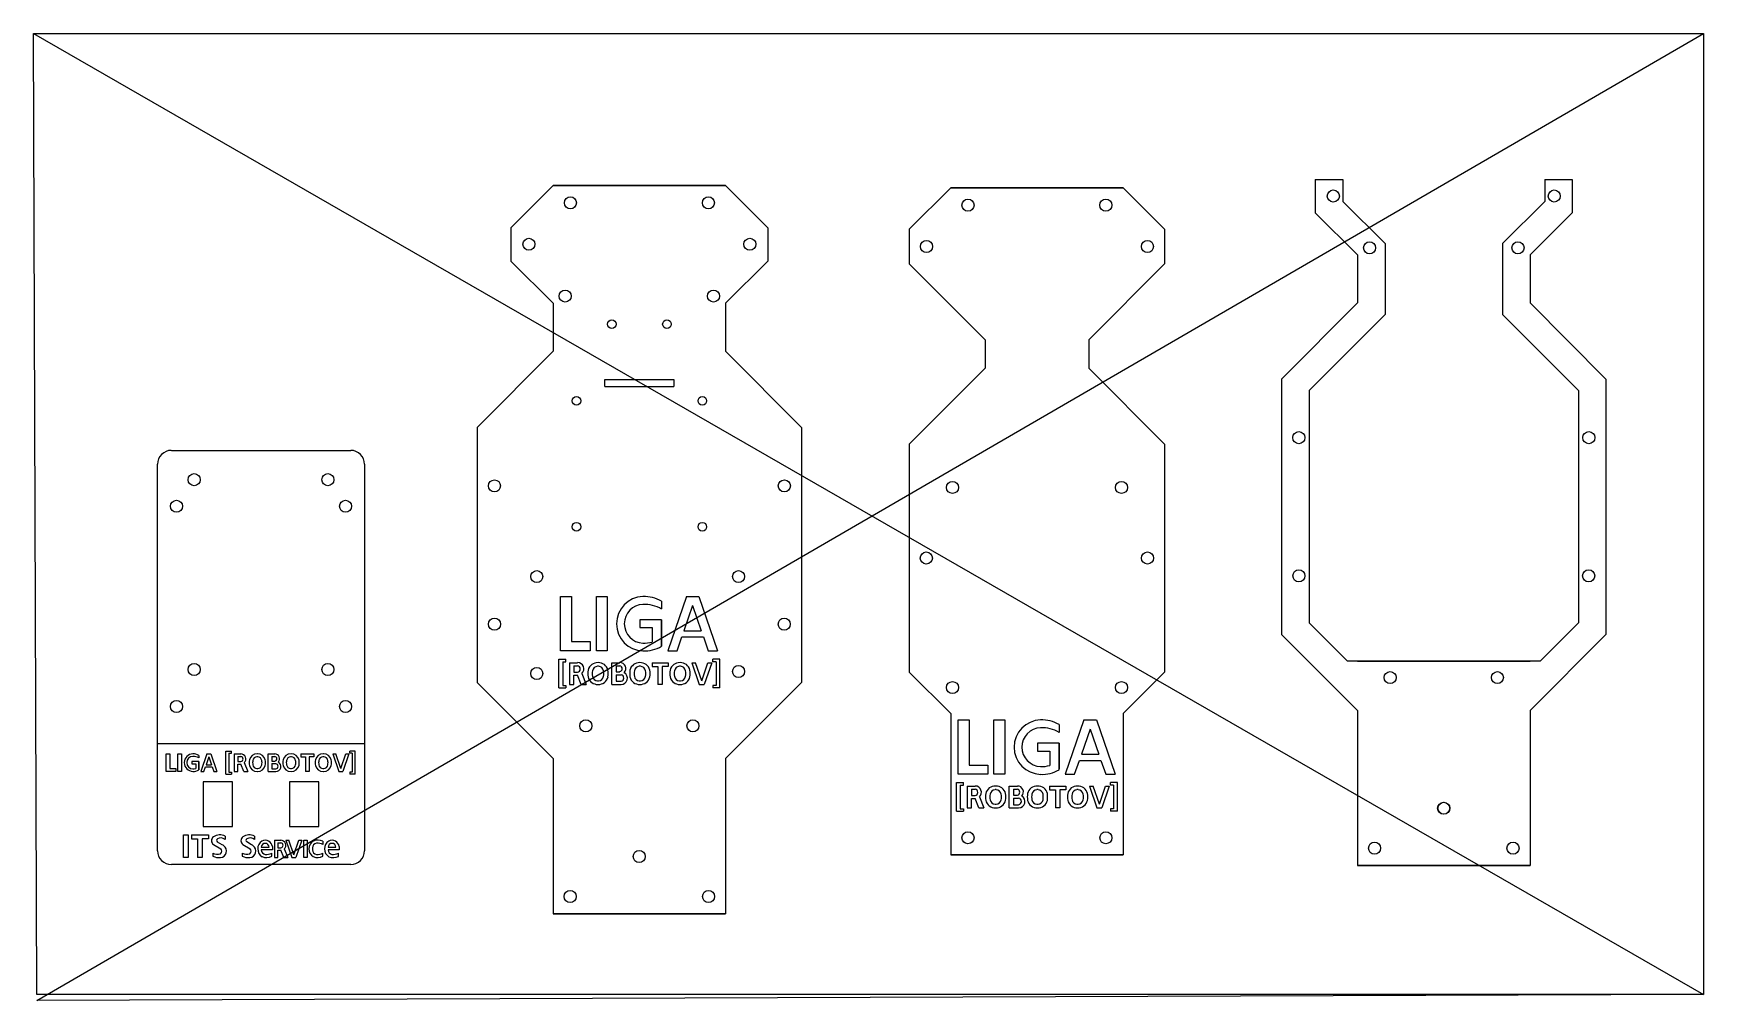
# Model space of a CAD drawing. Extents: x -689 to 249, y -168 to 637.
# Drawn here: x -235.1 to 249, y 175 to 455.2 of the extents above; entities that cross this region are included whole.
import ezdxf

# ---------------------------------------------------------------- set-up
doc = ezdxf.new("R2010")
doc.units = 0
doc.header["$MEASUREMENT"] = 0
doc.layers.get('0').update_dxf_attribs({"linetype": 'CONTINUOUS'})

msp = doc.modelspace()

# ---------------------------------------------------------------- linework, layer by layer
at = {"linetype": 'Continuous'}
for p, q in [((-235.09, 455.17), (249.01, 455.17)), ((-234.1, 176.68), (-235.09, 455.17)), ((-235.09, 455.17), (249.01, 176.68)), ((-234.09, 174.96), (249.01, 455.17)), ((249.01, 455.17), (249.01, 176.68)), ((136.47, 412.81, 26.62), (136.47, 403.18, 26.62)), ((136.47, 412.81, 26.62), (136.47, 403.18, 26.62)), ((136.47, 412.81, 26.62), (144.47, 412.81, 26.62)), ((144.47, 412.81, 26.62), (144.47, 406.5, 26.62)), ((202.96, 412.81, 26.62), (202.96, 406.5, 26.62)), ((202.96, 412.81, 26.62), (210.96, 412.81, 26.62)), ((210.96, 412.81, 26.62), (210.96, 403.18, 26.62)), ((210.96, 412.81, 26.62), (210.96, 403.18, 26.62)), ((-84.45, 411.07), (-96.69, 398.83)), ((-84.45, 411.07), (-96.69, 398.83)), ((-84.45, 411.07), (-34.45, 411.07)), ((-34.45, 411.07), (-84.45, 411.07)), ((-34.45, 411.07), (-84.45, 411.07)), ((-84.45, 411.07), (-34.45, 411.07)), ((-34.45, 411.07), (-22.2, 398.83)), ((-34.45, 411.07), (-22.2, 398.83)), ((30.78, 410.45), (18.78, 398.44)), ((30.78, 410.44), (80.79, 410.45)), ((80.79, 410.44), (30.78, 410.45)), ((80.79, 410.45), (92.78, 398.44)), ((136.47, 403.18, 26.62), (148.7, 391, 26.62)), ((144.47, 406.5, 26.62), (156.7, 394.33, 26.62)), ((202.96, 406.5, 26.62), (190.72, 394.33, 26.62)), ((210.96, 403.18, 26.62), (198.72, 391, 26.62)), ((-96.69, 398.83), (-96.69, 389.2)), ((-96.69, 398.83), (-96.69, 389.2)), ((-22.2, 398.83), (-22.2, 389.2)), ((-22.2, 398.83), (-22.2, 389.2)), ((18.78, 398.44), (18.79, 388.44)), ((92.78, 398.44), (92.78, 388.44)), ((156.7, 394.33, 26.62), (156.7, 373.77, 26.62)), ((190.72, 394.33, 26.62), (190.72, 373.77, 26.62)), ((-96.69, 389.2), (-84.46, 377.02)), ((-22.2, 389.2), (-34.44, 377.02)), ((18.79, 388.44), (40.79, 366.44)), ((92.78, 388.44), (70.78, 366.44)), ((148.7, 391, 26.62), (148.7, 377.08, 26.62)), ((198.72, 391, 26.62), (198.72, 377.08, 26.62)), ((-84.46, 377.02), (-84.46, 363.1)), ((-34.44, 377.02), (-34.44, 363.1)), ((148.7, 377.08, 26.62), (126.71, 355.01, 26.62)), ((156.7, 373.77, 26.62), (134.71, 351.7, 26.62)), ((190.72, 373.77, 26.62), (212.71, 351.7, 26.62)), ((198.72, 377.08, 26.62), (220.71, 355.01, 26.62)), ((-84.46, 363.1), (-106.45, 341.03)), ((-34.44, 363.1), (-12.45, 341.03)), ((40.79, 366.44), (40.79, 358.19)), ((70.78, 366.44), (70.78, 358.19)), ((-69.45, 352.91), (-69.45, 354.91)), ((-69.45, 354.91), (-49.45, 354.91)), ((-49.45, 354.91), (-49.45, 352.91)), ((40.79, 358.19), (18.79, 336.19)), ((70.78, 358.19), (92.78, 336.19)), ((126.71, 355.01, 26.62), (126.71, 281.05, 26.62)), ((220.71, 355.01, 26.62), (220.71, 281.05, 26.62)), ((-69.45, 352.91), (-49.45, 352.91)), ((134.71, 351.7, 26.62), (134.71, 284.37, 26.62)), ((212.71, 351.7, 26.62), (212.71, 284.37, 26.62)), ((-106.45, 341.03), (-106.45, 267.07)), ((-12.45, 341.03), (-12.45, 267.07)), ((-195.11, 334.36), (-143.11, 334.36)), ((18.79, 336.19), (18.79, 270.13)), ((92.78, 336.19), (92.78, 270.13)), ((-199.11, 218.36), (-199.11, 330.36)), ((-139.11, 330.36), (-139.12, 218.36)), ((126.71, 281.05, 26.62), (148.71, 259.05, 26.62)), ((134.71, 284.37, 26.62), (145.79, 273.29, 26.62)), ((220.71, 281.05, 26.62), (198.71, 259.05, 26.62)), ((212.71, 284.37, 26.62), (201.63, 273.29, 26.62)), ((201.63, 273.29, 26.62), (145.79, 273.29, 26.62)), ((148.71, 273.29, 26.62), (198.71, 273.29, 26.62)), ((158.18, 273.28, 26.62), (148.71, 273.28, 26.62)), ((-106.45, 267.07), (-84.45, 245.07)), ((-12.45, 267.07), (-34.45, 245.07)), ((18.79, 270.13), (30.79, 258.13)), ((92.78, 270.13), (80.78, 258.13)), ((30.79, 258.13), (30.79, 217.14)), ((80.78, 258.13), (80.78, 217.14)), ((148.71, 259.05, 26.62), (148.71, 214.05, 26.62)), ((198.71, 259.05, 26.62), (198.71, 214.05, 26.62)), ((-139.12, 249.36), (-199.11, 249.36)), ((-84.45, 245.07), (-84.45, 200.07)), ((-34.45, 245.07), (-34.45, 200.07)), ((-185.87, 238.35), (-185.87, 225.35)), ((-177.37, 238.35), (-185.87, 238.35)), ((-177.37, 225.35), (-177.37, 238.35)), ((-160.87, 238.35), (-160.87, 225.35)), ((-152.37, 238.35), (-160.87, 238.35)), ((-152.37, 225.35), (-152.37, 238.35)), ((-185.87, 225.35), (-177.37, 225.35)), ((-160.87, 225.35), (-152.37, 225.35)), ((-143.11, 214.36), (-195.11, 214.36)), ((80.78, 217.14), (30.78, 217.14)), ((30.79, 217.14), (80.79, 217.14)), ((198.71, 214.05, 26.62), (148.71, 214.05, 26.62)), ((148.71, 214.05, 26.62), (198.71, 214.05, 26.62)), ((148.71, 214.05, 26.62), (198.71, 214.05, 26.62)), ((198.71, 214.05, 26.62), (148.71, 214.05, 26.62)), ((-34.45, 200.07), (-84.45, 200.07)), ((-84.45, 200.07), (-34.45, 200.07)), ((-84.45, 200.07), (-34.45, 200.07)), ((-34.45, 200.07), (-84.45, 200.07)), ((249.01, 176.68), (-234.1, 176.68)), ((249.01, 176.68), (-234.09, 174.96))]:
    msp.add_line(p, q, dxfattribs=at)
for p, q in [((-82.27, 292.01), (-79.12, 292.01)), ((-82.27, 276.26), (-82.27, 292.01)), ((-79.12, 292.01), (-79.12, 278.96)), ((-53.02, 290.66), (-53.02, 288.41)), ((-45.82, 292.01), (-51.22, 276.26)), ((-45.82, 292.01), (-42.22, 292.01)), ((-42.22, 292.01), (-36.82, 276.26)), ((-44.02, 289.38), (-46.52, 282.11)), ((-44.02, 289.38), (-41.53, 282.11)), ((-53.02, 285.26), (-59.32, 285.26)), ((-59.32, 285.26), (-59.32, 283.01)), ((-59.32, 283.01), (-55.72, 283.01)), ((-55.72, 283.01), (-55.72, 278.85)), ((-53.02, 277.61), (-53.02, 285.26)), ((-53.02, 285.26), (-53.02, 277.61)), ((-46.52, 282.11), (-41.53, 282.11)), ((-73.72, 276.26), (-82.27, 276.26)), ((-79.12, 278.96), (-73.72, 278.96)), ((-73.72, 278.96), (-73.72, 276.26)), ((-51.22, 276.26), (-48.52, 276.26)), ((-48.52, 276.26), (-47.13, 280.31)), ((-47.13, 280.31), (-40.91, 280.31)), ((-40.91, 280.31), (-39.52, 276.26)), ((-39.52, 276.26), (-36.82, 276.26)), ((-82.75, 273.85), (-80.77, 273.85)), ((-82.75, 265.57), (-82.75, 273.85)), ((-81.67, 273.13), (-80.77, 273.13)), ((-81.67, 273.13), (-81.67, 266.29)), ((-80.77, 273.13), (-80.77, 273.85)), ((-79.71, 272.86), (-77.37, 272.86)), ((-79.71, 272.86), (-79.71, 266.56)), ((-78.45, 271.96), (-77.37, 271.96)), ((-78.45, 271.96), (-78.45, 270.11)), ((-67.47, 266.56), (-67.47, 272.86)), ((-67.47, 272.86), (-65.13, 272.86)), ((-66.21, 271.96), (-65.13, 271.96)), ((-66.21, 271.96), (-66.21, 270.25)), ((-55.77, 272.86), (-51.09, 272.86)), ((-55.77, 272.86), (-55.77, 271.78)), ((-55.77, 271.78), (-54.06, 271.78)), ((-54.06, 271.78), (-54.06, 266.56)), ((-51.09, 271.78), (-52.8, 271.78)), ((-52.8, 271.78), (-52.8, 266.56)), ((-51.09, 272.86), (-51.09, 271.78)), ((-44.25, 272.86), (-42.09, 266.56)), ((-44.25, 272.86), (-43.17, 272.86)), ((-41.37, 267.61), (-43.17, 272.86)), ((-41.37, 267.61), (-39.57, 272.86)), ((-38.49, 272.86), (-40.65, 266.56)), ((-39.57, 272.86), (-38.49, 272.86)), ((-38.13, 273.13), (-38.13, 273.85)), ((-36.15, 273.85), (-38.13, 273.85)), ((-37.23, 273.13), (-38.13, 273.13)), ((-37.23, 273.13), (-37.23, 266.29)), ((-36.15, 265.57), (-36.15, 273.85)), ((-81.67, 266.29), (-80.77, 266.29)), ((-80.77, 266.29), (-80.77, 265.57)), ((-79.71, 266.56), (-78.45, 266.56)), ((-78.45, 270.11), (-77.37, 270.11)), ((-78.45, 266.56), (-78.45, 269.21)), ((-78.45, 269.21), (-77.37, 269.21)), ((-76.29, 266.56), (-77.37, 269.21)), ((-76.29, 266.56), (-74.85, 266.56)), ((-76.13, 269.72), (-74.85, 266.56)), ((-67.47, 266.56), (-64.77, 266.56)), ((-66.21, 270.25), (-65.13, 270.25)), ((-66.21, 269.35), (-64.77, 269.35)), ((-66.21, 269.35), (-66.21, 267.46)), ((-66.21, 267.46), (-64.77, 267.46)), ((-52.8, 266.56), (-54.06, 266.56)), ((-42.09, 266.56), (-40.65, 266.56)), ((-38.13, 266.29), (-38.13, 265.57)), ((-37.23, 266.29), (-38.13, 266.29)), ((-82.75, 265.57), (-80.77, 265.57)), ((-36.15, 265.57), (-38.13, 265.57)), ((32.96, 256.26), (36.11, 256.26)), ((32.96, 240.51), (32.96, 256.26)), ((36.11, 256.26), (36.11, 243.21)), ((62.21, 254.91), (62.21, 252.66)), ((69.41, 256.26), (64.01, 240.51)), ((71.21, 253.63), (68.72, 246.36)), ((69.41, 256.26), (73.01, 256.26)), ((71.21, 253.63), (73.71, 246.36)), ((73.01, 256.26), (78.41, 240.51)), ((-179.3, 247.22), (-177.71, 247.22)), ((-179.3, 240.55), (-179.3, 247.22)), ((-177.71, 246.64), (-177.71, 247.22)), ((-143.37, 246.64), (-143.37, 247.22)), ((-141.78, 247.22), (-143.37, 247.22)), ((-141.78, 240.55), (-141.78, 247.22)), ((62.21, 249.51), (55.91, 249.51)), ((55.91, 249.51), (55.91, 247.26)), ((55.91, 247.26), (59.51, 247.26)), ((59.51, 247.26), (59.51, 243.1)), ((62.21, 241.86), (62.21, 249.51)), ((62.21, 249.51), (62.21, 241.86)), ((-196.56, 246.42), (-195.55, 246.42)), ((-196.56, 241.35), (-196.56, 246.42)), ((-195.55, 246.42), (-195.55, 242.22)), ((-195.55, 242.22), (-193.81, 242.22)), ((-193.81, 242.22), (-193.81, 241.35)), ((-187.14, 244.25), (-189.17, 244.25)), ((-189.17, 244.25), (-189.17, 243.52)), ((-189.17, 243.52), (-188.01, 243.52)), ((-188.01, 243.52), (-188.01, 242.18)), ((-187.14, 245.99), (-187.14, 245.26)), ((-187.14, 241.78), (-187.14, 244.25)), ((-187.14, 244.25), (-187.14, 241.78)), ((-184.82, 246.42), (-186.56, 241.35)), ((-185.69, 241.35), (-185.24, 242.65)), ((-185.24, 242.65), (-183.24, 242.65)), ((-184.24, 245.58), (-185.05, 243.23)), ((-185.05, 243.23), (-183.44, 243.23)), ((-184.82, 246.42), (-183.66, 246.42)), ((-184.24, 245.58), (-183.44, 243.23)), ((-183.66, 246.42), (-181.92, 241.35)), ((-183.24, 242.65), (-182.79, 241.35)), ((-178.43, 246.64), (-177.71, 246.64)), ((-178.43, 246.64), (-178.43, 241.13)), ((-176.85, 246.42), (-174.97, 246.42)), ((-176.85, 246.42), (-176.85, 241.35)), ((-175.84, 245.7), (-174.97, 245.7)), ((-175.84, 245.7), (-175.84, 244.2)), ((-175.84, 244.2), (-174.97, 244.2)), ((-175.84, 241.35), (-175.84, 243.48)), ((-175.84, 243.48), (-174.97, 243.48)), ((-174.1, 241.35), (-174.97, 243.48)), ((-173.97, 243.89), (-172.94, 241.35)), ((-167, 241.35), (-167, 246.42)), ((-167, 246.42), (-165.11, 246.42)), ((-165.98, 245.7), (-165.11, 245.7)), ((-165.98, 245.7), (-165.98, 244.32)), ((-165.98, 244.32), (-165.11, 244.32)), ((-165.98, 243.6), (-164.82, 243.6)), ((-165.98, 243.6), (-165.98, 242.07)), ((-165.98, 242.07), (-164.82, 242.07)), ((-157.58, 246.42), (-153.81, 246.42)), ((-157.58, 246.42), (-157.58, 245.55)), ((-157.58, 245.55), (-156.2, 245.55)), ((-156.2, 245.55), (-156.2, 241.35)), ((-153.81, 245.55), (-155.18, 245.55)), ((-155.18, 245.55), (-155.18, 241.35)), ((-153.81, 246.42), (-153.81, 245.55)), ((-148.3, 246.42), (-146.56, 241.35)), ((-148.3, 246.42), (-147.43, 246.42)), ((-145.98, 242.19), (-147.43, 246.42)), ((-145.98, 242.19), (-144.53, 246.42)), ((-143.66, 246.42), (-145.4, 241.35)), ((-144.53, 246.42), (-143.66, 246.42)), ((-142.65, 246.64), (-143.37, 246.64)), ((-142.65, 246.64), (-142.65, 241.13)), ((36.11, 243.21), (41.51, 243.21)), ((41.51, 243.21), (41.51, 240.51)), ((66.71, 240.51), (68.1, 244.56)), ((68.1, 244.56), (74.33, 244.56)), ((68.72, 246.36), (73.71, 246.36)), ((74.33, 244.56), (75.71, 240.51)), ((-193.81, 241.35), (-196.56, 241.35)), ((-186.56, 241.35), (-185.69, 241.35)), ((-182.79, 241.35), (-181.92, 241.35)), ((-179.3, 240.55), (-177.71, 240.55)), ((-178.43, 241.13), (-177.71, 241.13)), ((-177.71, 241.13), (-177.71, 240.55)), ((-176.85, 241.35), (-175.84, 241.35)), ((-174.1, 241.35), (-172.94, 241.35)), ((-167, 241.35), (-164.82, 241.35)), ((-155.18, 241.35), (-156.2, 241.35)), ((-146.56, 241.35), (-145.4, 241.35)), ((-143.37, 241.13), (-143.37, 240.55)), ((-142.65, 241.13), (-143.37, 241.13)), ((-141.78, 240.55), (-143.37, 240.55)), ((32.49, 238.1), (34.47, 238.1)), ((32.49, 229.82), (32.49, 238.1)), ((41.51, 240.51), (32.96, 240.51)), ((33.57, 237.38), (34.47, 237.38)), ((33.57, 237.38), (33.57, 230.54)), ((34.47, 237.38), (34.47, 238.1)), ((64.01, 240.51), (66.71, 240.51)), ((75.71, 240.51), (78.41, 240.51)), ((77.11, 237.38), (77.11, 238.1)), ((79.09, 238.1), (77.11, 238.1)), ((78.01, 237.38), (77.11, 237.38)), ((78.01, 237.38), (78.01, 230.54)), ((79.09, 229.82), (79.09, 238.1)), ((35.53, 237.11), (37.87, 237.11)), ((35.53, 237.11), (35.53, 230.81)), ((36.79, 236.21), (37.87, 236.21)), ((36.79, 236.21), (36.79, 234.36)), ((36.79, 234.36), (37.87, 234.36)), ((36.79, 230.81), (36.79, 233.46)), ((36.79, 233.46), (37.87, 233.46)), ((38.95, 230.81), (37.87, 233.46)), ((39.1, 233.96), (40.39, 230.81)), ((47.77, 230.81), (47.77, 237.11)), ((47.77, 237.11), (50.11, 237.11)), ((49.03, 236.21), (50.11, 236.21)), ((49.03, 236.21), (49.03, 234.5)), ((49.03, 234.5), (50.11, 234.5)), ((49.03, 233.6), (50.47, 233.6)), ((49.03, 233.6), (49.03, 231.71)), ((59.47, 237.11), (64.15, 237.11)), ((59.47, 237.11), (59.47, 236.03)), ((59.47, 236.03), (61.18, 236.03)), ((61.18, 236.03), (61.18, 230.81)), ((64.15, 236.03), (62.44, 236.03)), ((62.44, 236.03), (62.44, 230.81)), ((64.15, 237.11), (64.15, 236.03)), ((70.99, 237.11), (73.15, 230.81)), ((70.99, 237.11), (72.07, 237.11)), ((73.87, 231.86), (72.07, 237.11)), ((73.87, 231.86), (75.67, 237.11)), ((76.75, 237.11), (74.59, 230.81)), ((75.67, 237.11), (76.75, 237.11)), ((32.49, 229.82), (34.47, 229.82)), ((33.57, 230.54), (34.47, 230.54)), ((34.47, 230.54), (34.47, 229.82)), ((35.53, 230.81), (36.79, 230.81)), ((38.95, 230.81), (40.39, 230.81)), ((47.77, 230.81), (50.47, 230.81)), ((49.03, 231.71), (50.47, 231.71)), ((62.44, 230.81), (61.18, 230.81)), ((73.15, 230.81), (74.59, 230.81)), ((77.11, 230.54), (77.11, 229.82)), ((78.01, 230.54), (77.11, 230.54)), ((79.09, 229.82), (77.11, 229.82)), ((-189.26, 222.96), (-184.38, 222.96)), ((-189.26, 222.96), (-189.26, 221.83)), ((-184.38, 222.96), (-184.38, 221.83)), ((-189.26, 221.83), (-187.48, 221.83)), ((-187.48, 221.83), (-187.48, 216.38)), ((-184.38, 221.83), (-186.16, 221.83)), ((-186.16, 221.83), (-186.16, 216.38)), ((-182.9, 220.15), (-180.8, 218.9)), ((-180.34, 220.08), (-181.77, 220.9)), ((-179.52, 222.6), (-179.52, 221.66)), ((-174.39, 220.15), (-172.29, 218.9)), ((-171.83, 220.08), (-173.26, 220.91)), ((-171.01, 222.6), (-171.01, 221.66)), ((-169.03, 219.38), (-166.77, 219.38)), ((-165.83, 218.63), (-169.03, 218.63)), ((-165.83, 219.57), (-165.83, 218.63)), ((-165.24, 221.41), (-163.38, 221.41)), ((-165.24, 221.41), (-165.24, 216.38)), ((-164.24, 220.69), (-163.38, 220.69)), ((-164.24, 220.69), (-164.24, 219.21)), ((-164.24, 219.21), (-163.38, 219.21)), ((-164.24, 216.38), (-164.24, 218.49)), ((-164.24, 218.49), (-163.38, 218.49)), ((-162.51, 216.38), (-163.38, 218.49)), ((-162.39, 218.9), (-161.37, 216.38)), ((-161.89, 221.41), (-160.17, 216.38)), ((-161.89, 221.41), (-161.03, 221.41)), ((-159.6, 217.22), (-161.03, 221.41)), ((-159.6, 217.22), (-158.16, 221.41)), ((-157.3, 221.41), (-159.02, 216.38)), ((-158.16, 221.41), (-157.3, 221.41)), ((-154.19, 219.22), (-154.19, 218.63)), ((-151.18, 221.1), (-151.18, 220.16)), ((-149.69, 219.38), (-147.43, 219.38)), ((-146.49, 218.62), (-149.69, 218.62)), ((-146.49, 219.56), (-146.49, 218.62)), ((-186.16, 216.38), (-187.48, 216.38)), ((-183.09, 217.71), (-183.09, 216.77)), ((-174.58, 217.71), (-174.58, 216.77)), ((-166.02, 216.75), (-166.02, 217.69)), ((-165.24, 216.38), (-164.24, 216.38)), ((-162.51, 216.38), (-161.37, 216.38)), ((-160.17, 216.38), (-159.02, 216.38)), ((-154, 216.68), (-153.96, 216.66)), ((-151.18, 216.75), (-151.18, 217.69)), ((-146.68, 216.74), (-146.68, 217.68))]:
    msp.add_line(p, q)
for points in [[(-71.92, 292.01), (-68.77, 292.01), (-68.77, 276.26), (-71.92, 276.26)], [(43.31, 256.26), (46.46, 256.26), (46.46, 240.51), (43.31, 240.51)], [(-193.23, 246.42), (-192.21, 246.42), (-192.21, 241.35), (-193.23, 241.35)], [(-191.55, 222.96), (-190.23, 222.96), (-190.23, 216.38), (-191.55, 216.38)], [(-156.74, 221.41), (-155.73, 221.41), (-155.73, 216.38), (-156.74, 216.38)]]:
    msp.add_lwpolyline(points, close=True)
for centre, radius in [((-79.45, 406.07), 1.75), ((-39.45, 406.07), 1.75), ((35.8, 405.41), 1.75), ((75.76, 405.41), 1.75), ((141.69, 408.06, 26.62), 1.75), ((205.73, 408.06, 26.62), 1.75), ((-91.46, 394.08), 1.75), ((-27.43, 394.08), 1.75), ((23.77, 393.42), 1.75), ((87.8, 393.42), 1.75), ((152.21, 393.06, 26.62), 1.75), ((195.21, 393.06, 26.62), 1.75), ((-80.95, 379.08), 1.75), ((-37.95, 379.08), 1.75), ((-67.45, 370.91), 1.25), ((-51.45, 370.91), 1.25), ((-77.7, 348.75), 1.25), ((-41.2, 348.75), 1.25), ((131.69, 338.05, 26.62), 1.75), ((215.73, 338.05, 26.62), 1.75), ((-188.5, 325.88), 1.75), ((-149.72, 325.88), 1.75), ((-101.47, 324.07), 1.75), ((-17.43, 324.07), 1.75), ((31.29, 323.64), 1.75), ((80.29, 323.64), 1.75), ((-193.61, 318.17), 1.75), ((-144.61, 318.17), 1.75), ((-77.7, 312.25), 1.25), ((-41.2, 312.25), 1.25), ((23.72, 303.18), 1.75), ((87.84, 303.18), 1.75), ((-89.2, 297.79), 1.75), ((-30.7, 297.79), 1.75), ((131.72, 298, 26.62), 1.75), ((215.7, 298, 26.62), 1.75), ((-101.44, 284.02), 1.75), ((-17.46, 284.02), 1.75), ((-188.5, 270.88), 1.75), ((-149.72, 270.88), 1.75), ((-89.2, 269.72), 1.75), ((-30.7, 270.29), 1.75), ((31.29, 265.64), 1.75), ((80.29, 265.64), 1.75), ((158.18, 268.53, 26.62), 1.75), ((189.24, 268.53, 26.62), 1.75), ((-193.61, 260.17), 1.75), ((-144.61, 260.17), 1.75), ((-74.98, 254.55), 1.75), ((-43.92, 254.55), 1.75), ((173.67, 230.67, 26.62), 1.75), ((173.75, 230.67, 26.62), 1.75), ((35.8, 222.14), 1.75), ((75.77, 222.14), 1.75), ((-59.49, 216.69), 1.75), ((153.65, 219.1, 26.62), 1.75), ((193.77, 219.1, 26.62), 1.75), ((-79.51, 205.12), 1.75), ((-39.39, 205.12), 1.75)]:
    msp.add_circle(centre, radius, dxfattribs=at)
for centre, start, end in [((-195.12, 330.37), 89.909, 180.091), ((-143.11, 330.37), 359.909, 90.091), ((-195.12, 218.35), 179.909, 270.091), ((-143.11, 218.35), 269.909, 0.091)]:
    msp.add_arc(centre, 3.99, start, end, dxfattribs=at)
for centre, radius, start, end in [((-58.19, 284.13), 7.88, 91.6606, 268.3394), ((-57.99, 282.26), 9.75, 59.3849, 92.5426), ((-58.19, 284.13), 5.63, 92.3383, 267.6617), ((-57.99, 280.01), 9.75, 59.3849, 92.5426), ((-58.13, 287.13), 8.63, 268.0615, 286.2006), ((-57.99, 286), 9.75, 267.4574, 300.6151), ((-77.37, 271.05), 1.82, 312.7845, 90.0093), ((-77.51, 271.04), 0.939, 278.9809, 81.0191), ((-71.58, 270.07), 2.8, 86.8669, 166.8729), ((-71.46, 270.21), 1.62, 95.3074, 168.6671), ((-71.43, 270.54), 1.29, 81.9917, 98.0083), ((-71.27, 270.07), 2.8, 13.1271, 93.1331), ((-71.4, 270.21), 1.62, 11.3329, 84.6926), ((-65.08, 271.16), 1.71, 315.3959, 91.5264), ((-65.27, 271.11), 0.868, 279.7982, 80.2018), ((-59.45, 270.07), 2.8, 86.8669, 166.8729), ((-59.32, 270.21), 1.62, 95.3074, 168.6671), ((-59.29, 270.54), 1.29, 81.9917, 98.0083), ((-59.14, 270.07), 2.8, 13.1271, 93.1331), ((-59.26, 270.21), 1.62, 11.3329, 84.6926), ((-47.82, 270.07), 2.8, 86.8669, 166.8729), ((-47.7, 270.21), 1.62, 95.3074, 168.6671), ((-47.67, 270.54), 1.29, 81.9917, 98.0083), ((-47.51, 270.07), 2.8, 13.1271, 93.1331), ((-47.64, 270.21), 1.62, 11.3329, 84.6926), ((-67.54, 269.71), 6.84, 171.6807, 188.3193), ((-71.58, 269.36), 2.8, 193.1271, 273.1331), ((-68.53, 269.71), 4.59, 169.8408, 190.1592), ((-71.46, 269.22), 1.62, 191.3329, 264.6926), ((-71.43, 268.89), 1.29, 261.9917, 278.0083), ((-71.27, 269.36), 2.8, 266.8669, 346.8729), ((-71.4, 269.22), 1.62, 275.3074, 348.6671), ((-74.33, 269.71), 4.59, 349.8408, 10.1592), ((-75.32, 269.71), 6.84, 351.6807, 8.3193), ((-64.73, 268.37), 1.81, 268.9836, 61.3368), ((-64.93, 268.41), 0.96, 280.0676, 79.9324), ((-55.4, 269.71), 6.84, 171.6807, 188.3193), ((-59.45, 269.36), 2.8, 193.1271, 273.1331), ((-56.39, 269.71), 4.59, 169.8408, 190.1592), ((-59.32, 269.22), 1.62, 191.3329, 264.6926), ((-59.29, 268.89), 1.29, 261.9917, 278.0083), ((-59.14, 269.36), 2.8, 266.8669, 346.8729), ((-59.26, 269.22), 1.62, 275.3074, 348.6671), ((-62.19, 269.71), 4.59, 349.8408, 10.1592), ((-63.18, 269.71), 6.84, 351.6807, 8.3193), ((-43.78, 269.71), 6.84, 171.6807, 188.3193), ((-47.82, 269.36), 2.8, 193.1271, 273.1331), ((-44.77, 269.71), 4.59, 169.8408, 190.1592), ((-47.7, 269.22), 1.62, 191.3329, 264.6926), ((-47.67, 268.89), 1.29, 261.9917, 278.0083), ((-47.51, 269.36), 2.8, 266.8669, 346.8729), ((-47.64, 269.22), 1.62, 275.3074, 348.6671), ((-50.57, 269.71), 4.59, 349.8408, 10.1592), ((-51.56, 269.71), 6.84, 351.6807, 8.3193), ((57.04, 248.38), 7.88, 91.6606, 268.3394), ((57.04, 248.38), 5.63, 92.3383, 267.6617), ((57.25, 246.51), 9.75, 59.3849, 92.5426), ((57.25, 244.26), 9.75, 59.3849, 92.5426), ((-188.81, 243.89), 2.54, 91.6606, 268.3394), ((-188.81, 243.89), 1.81, 92.3383, 267.6617), ((-188.74, 243.28), 3.14, 59.3849, 92.5426), ((-188.74, 242.56), 3.14, 59.3849, 92.5426), ((-188.79, 244.85), 2.78, 268.0615, 286.2006), ((-174.97, 244.96), 1.46, 312.7845, 90.0093), ((-175.09, 244.95), 0.756, 278.9809, 81.0191), ((-167.05, 243.89), 5.51, 171.6807, 188.3193), ((-170.31, 244.17), 2.25, 86.8669, 166.8729), ((-170.31, 243.6), 2.25, 193.1271, 273.1331), ((-167.85, 243.89), 3.7, 169.8408, 190.1592), ((-170.21, 244.28), 1.31, 95.3074, 168.6671), ((-170.21, 243.49), 1.31, 191.3329, 264.6926), ((-170.18, 244.55), 1.04, 81.9917, 98.0083), ((-170.18, 243.22), 1.04, 261.9917, 278.0083), ((-170.06, 244.17), 2.25, 13.1271, 93.1331), ((-170.06, 243.6), 2.25, 266.8669, 346.8729), ((-170.16, 244.28), 1.31, 11.3329, 84.6926), ((-170.16, 243.49), 1.31, 275.3074, 348.6671), ((-172.52, 243.89), 3.7, 349.8408, 10.1592), ((-173.32, 243.89), 5.51, 351.6807, 8.3193), ((-165.08, 245.05), 1.37, 315.3959, 91.5264), ((-165.23, 245.01), 0.699, 279.7982, 80.2018), ((-164.8, 242.81), 1.46, 268.9836, 61.3368), ((-164.96, 242.83), 0.773, 280.0676, 79.9324), ((-157.28, 243.89), 5.51, 171.6807, 188.3193), ((-160.54, 244.17), 2.25, 86.8669, 166.8729), ((-160.54, 243.6), 2.25, 193.1271, 273.1331), ((-158.08, 243.89), 3.7, 169.8408, 190.1592), ((-160.44, 244.28), 1.31, 95.3074, 168.6671), ((-160.44, 243.49), 1.31, 191.3329, 264.6926), ((-160.42, 244.55), 1.04, 81.9917, 98.0083), ((-160.42, 243.22), 1.04, 261.9917, 278.0083), ((-160.29, 244.17), 2.25, 13.1271, 93.1331), ((-160.29, 243.6), 2.25, 266.8669, 346.8729), ((-160.39, 244.28), 1.31, 11.3329, 84.6926), ((-160.39, 243.49), 1.31, 275.3074, 348.6671), ((-162.75, 243.89), 3.7, 349.8408, 10.1592), ((-163.55, 243.89), 5.51, 351.6807, 8.3193), ((-147.92, 243.89), 5.51, 171.6807, 188.3193), ((-151.18, 244.17), 2.25, 86.8669, 166.8729), ((-151.18, 243.6), 2.25, 193.1271, 273.1331), ((-148.72, 243.89), 3.7, 169.8408, 190.1592), ((-151.08, 244.28), 1.31, 95.3074, 168.6671), ((-151.08, 243.49), 1.31, 191.3329, 264.6926), ((-151.05, 244.55), 1.04, 81.9917, 98.0083), ((-151.05, 243.22), 1.04, 261.9917, 278.0083), ((-150.93, 244.17), 2.25, 13.1271, 93.1331), ((-150.93, 243.6), 2.25, 266.8669, 346.8729), ((-151.03, 244.28), 1.31, 11.3329, 84.6926), ((-151.03, 243.49), 1.31, 275.3074, 348.6671), ((-153.39, 243.89), 3.7, 349.8408, 10.1592), ((-154.19, 243.89), 5.51, 351.6807, 8.3193), ((57.11, 251.38), 8.63, 268.0615, 286.2006), ((-188.74, 244.49), 3.14, 267.4574, 300.6151), ((57.25, 250.25), 9.75, 267.4574, 300.6151), ((37.87, 235.3), 1.82, 312.7845, 90.0093), ((37.72, 235.29), 0.939, 278.9809, 81.0191), ((47.7, 233.96), 6.84, 171.6807, 188.3193), ((43.66, 234.32), 2.8, 86.8669, 166.8729), ((43.66, 233.61), 2.8, 193.1271, 273.1331), ((46.71, 233.96), 4.59, 169.8408, 190.1592), ((43.78, 234.45), 1.62, 95.3074, 168.6671), ((43.78, 233.47), 1.62, 191.3329, 264.6926), ((43.81, 234.79), 1.29, 81.9917, 98.0083), ((43.96, 234.32), 2.8, 13.1271, 93.1331), ((43.96, 233.61), 2.8, 266.8669, 346.8729), ((43.84, 234.45), 1.62, 11.3329, 84.6926), ((43.84, 233.47), 1.62, 275.3074, 348.6671), ((40.91, 233.96), 4.59, 349.8408, 10.1592), ((39.92, 233.96), 6.84, 351.6807, 8.3193), ((50.15, 235.41), 1.71, 315.3959, 91.5264), ((49.96, 235.36), 0.868, 279.7982, 80.2018), ((50.5, 232.62), 1.81, 268.9836, 61.3368), ((50.3, 232.66), 0.96, 280.0676, 79.9324), ((59.83, 233.96), 6.84, 171.6807, 188.3193), ((55.79, 234.32), 2.8, 86.8669, 166.8729), ((55.79, 233.61), 2.8, 193.1271, 273.1331), ((58.84, 233.96), 4.59, 169.8408, 190.1592), ((55.91, 234.45), 1.62, 95.3074, 168.6671), ((55.91, 233.47), 1.62, 191.3329, 264.6926), ((55.94, 234.79), 1.29, 81.9917, 98.0083), ((56.09, 234.32), 2.8, 13.1271, 93.1331), ((56.09, 233.61), 2.8, 266.8669, 346.8729), ((55.97, 234.45), 1.62, 11.3329, 84.6926), ((55.97, 233.47), 1.62, 275.3074, 348.6671), ((53.04, 233.96), 4.59, 349.8408, 10.1592), ((52.05, 233.96), 6.84, 351.6807, 8.3193), ((71.46, 233.96), 6.84, 171.6807, 188.3193), ((67.42, 234.32), 2.8, 86.8669, 166.8729), ((67.42, 233.61), 2.8, 193.1271, 273.1331), ((70.47, 233.96), 4.59, 169.8408, 190.1592), ((67.54, 234.45), 1.62, 95.3074, 168.6671), ((67.54, 233.47), 1.62, 191.3329, 264.6926), ((67.57, 234.79), 1.29, 81.9917, 98.0083), ((67.72, 234.32), 2.8, 13.1271, 93.1331), ((67.72, 233.61), 2.8, 266.8669, 346.8729), ((67.6, 234.45), 1.62, 11.3329, 84.6926), ((67.6, 233.47), 1.62, 275.3074, 348.6671), ((64.67, 233.96), 4.59, 349.8408, 10.1592), ((63.68, 233.96), 6.84, 351.6807, 8.3193), ((43.81, 233.14), 1.29, 261.9917, 278.0083), ((55.94, 233.14), 1.29, 261.9917, 278.0083), ((67.57, 233.14), 1.29, 261.9917, 278.0083), ((-181.05, 219.59), 3.37, 63.01, 123.3497), ((-172.54, 219.59), 3.37, 63.01, 123.3497), ((-182.05, 221.28), 1.41, 126.8699, 233.1301), ((-181.48, 221.37), 0.551, 121.5023, 238.4977), ((-180.8, 219.86), 2.21, 54.392, 116.0807), ((-180.98, 218.26), 1.87, 274.558, 54.3938), ((-181.29, 218.22), 0.835, 303.1358, 54.5583), ((-182.07, 217), 3.53, 51.9047, 60.7151), ((-173.54, 221.28), 1.41, 126.8699, 233.1301), ((-172.97, 221.38), 0.551, 121.5023, 238.4977), ((-172.29, 219.86), 2.21, 54.392, 116.0807), ((-172.47, 218.26), 1.87, 274.558, 54.3938), ((-172.78, 218.22), 0.835, 303.1358, 54.5583), ((-173.56, 217), 3.53, 51.9047, 60.7151), ((-167.43, 218.92), 2.65, 122.062, 238.9964), ((-167.9, 219.38), 1.13, 0, 180), ((-167.65, 218.67), 1.38, 181.7212, 259.4814), ((-167.87, 219.36), 2.05, 5.7872, 118.1656), ((-163.38, 219.96), 1.45, 312.7845, 90.0093), ((-163.49, 219.95), 0.749, 278.9809, 81.0191), ((-152.6, 218.92), 2.65, 121.0036, 237.938), ((-152.81, 219.18), 1.38, 100.5186, 178.2788), ((-152.81, 218.67), 1.38, 181.7212, 259.4814), ((-152.67, 218.26), 3.2, 62.4199, 113.827), ((-152.78, 217.04), 3.51, 62.8332, 94.5469), ((-148.09, 218.92), 2.65, 122.062, 238.9964), ((-148.56, 219.38), 1.13, 0, 180), ((-148.31, 218.67), 1.38, 181.7212, 259.4814), ((-148.53, 219.36), 2.05, 5.7872, 118.1656), ((-181.78, 219.8), 2.47, 237.9462, 292.5265), ((-181.18, 221.26), 4.87, 246.9743, 274.1011), ((-173.27, 219.8), 2.47, 237.9462, 292.5265), ((-172.67, 221.26), 4.87, 246.9743, 274.1011), ((-167.5, 219.59), 3.2, 246.173, 297.5801), ((-167.52, 220.32), 3.03, 262.8676, 299.7523), ((-152.67, 219.59), 3.2, 246.173, 297.5801), ((-152.78, 220.81), 3.51, 265.4531, 297.1668), ((-148.16, 219.58), 3.2, 246.173, 297.5801), ((-148.18, 220.31), 3.03, 262.8676, 299.7523)]:
    msp.add_arc(centre, radius, start, end)

doc.saveas('drawing.dxf')
